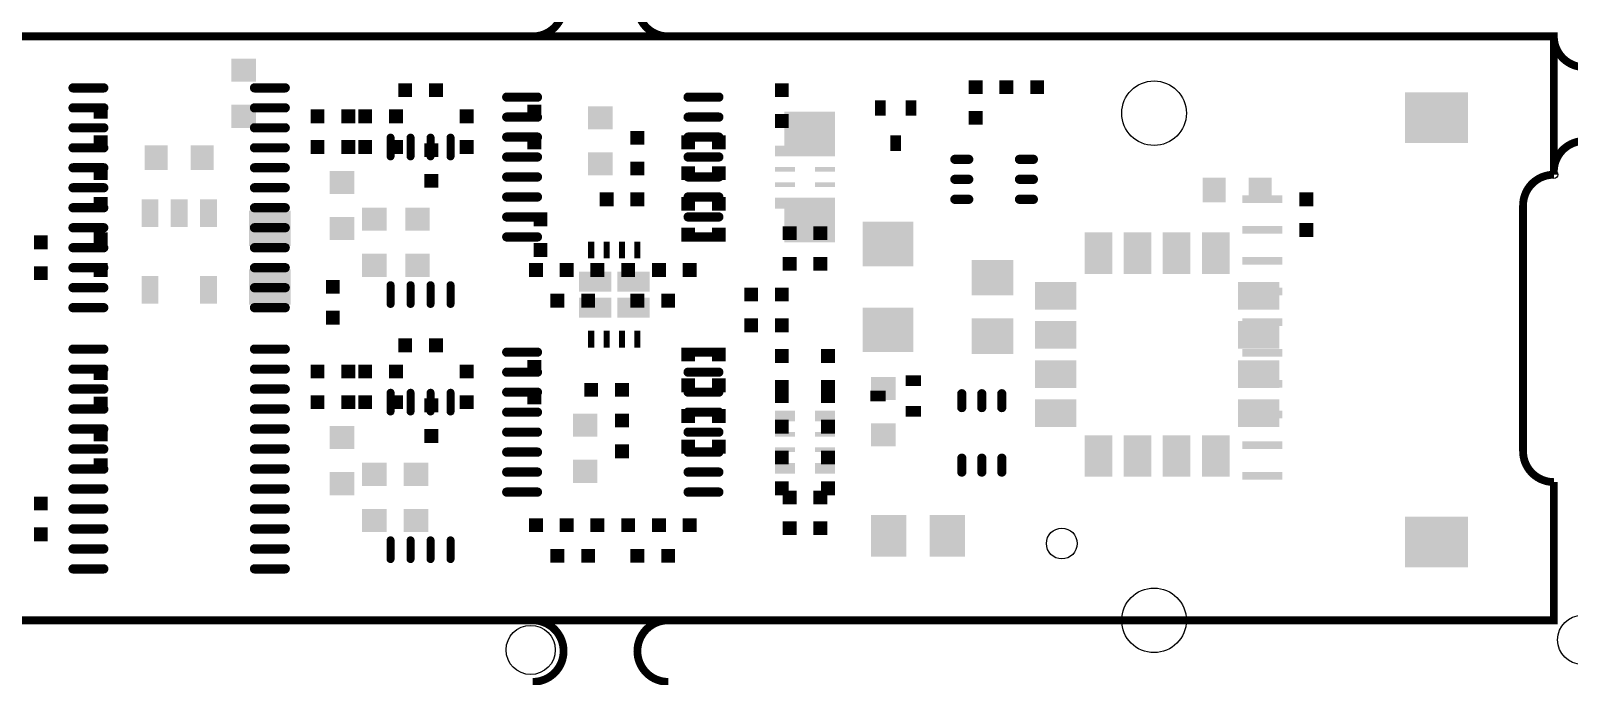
# Model space of a CAD drawing. Header units: inches. Extents: x -27 to 277, y -39 to 189.
# Drawn here: x 200.5 to 250.5, y 63.2 to 84.2 of the extents above; entities that cross this region are included whole.
import ezdxf

# ---------------------------------------------------------------- set-up
doc = ezdxf.new("R2010")
doc.units = ezdxf.units.IN
doc.header["$MEASUREMENT"] = 0
doc.layers.get('0').update_dxf_attribs({"color": 1})
for name, color, linetype in [('11_SPB', 52, 'Continuous'), ('12_SPT', 92, 'Continuous'), ('5_OL', 132, 'Continuous')]:
    doc.layers.add(name, color=color, linetype=linetype)

# ---------------------------------------------------------------- blocks, each defined once
blk = doc.blocks.new('D43ROUND0_254X0_254')
blk.add_circle((0, 0), 0.127)
blk = doc.blocks.new('D44ROUND2_10058X2_10058')
blk.add_circle((0, 0), 1.05)
blk = doc.blocks.new('D47ROUND1_6002X1_6002')
blk.add_circle((0, 0), 0.8)
blk = doc.blocks.new('D174OBLONG0_25999X0_87', base_point=(0.129995, 0.435))
at = {"const_width": 0.129995}
blk.add_lwpolyline([(0.064998, 0.129995, 1), (0.194993, 0.129995), (0.194993, 0.740005, 1), (0.064998, 0.740005), (0.064998, 0.129995)], format="xyb", dxfattribs=at)
blk = doc.blocks.new('D177SQUARE0_45001X0_45001')
blk.add_solid([(-0.225005, -0.225005), (0.225005, -0.225005), (-0.225005, 0.225005), (0.225005, 0.225005)])
blk = doc.blocks.new('D178OBLONG1_3X0_3', base_point=(0.65, 0.15))
at = {"const_width": 0.15}
blk.add_lwpolyline([(0.15, 0.225, 1), (0.15, 0.075), (1.15, 0.075, 1), (1.15, 0.225), (0.15, 0.225)], format="xyb", dxfattribs=at)
blk = doc.blocks.new('D179RECTANGLE0_8X0_75001')
blk.add_solid([(-0.4, -0.375005), (0.4, -0.375005), (-0.4, 0.375005), (0.4, 0.375005)])
blk = doc.blocks.new('D181RECTANGLE0_65001X0_15001')
blk.add_solid([(-0.325005, -0.075005), (0.325005, -0.075005), (-0.325005, 0.075005), (0.325005, 0.075005)])
blk = doc.blocks.new('D182RECTANGLE0_65001X0_35001')
blk.add_solid([(-0.325005, -0.175005), (0.325005, -0.175005), (-0.325005, 0.175005), (0.325005, 0.175005)])
blk = doc.blocks.new('D183OBLONG0_75001X0_3', base_point=(0.375, 0.15))
at = {"const_width": 0.15}
blk.add_lwpolyline([(0.15, 0.225, 1), (0.15, 0.075), (0.60001, 0.075, 1), (0.60001, 0.225), (0.15, 0.225)], format="xyb", dxfattribs=at)
blk = doc.blocks.new('D185RECTANGLE1_15001X1_35001')
blk.add_solid([(-0.575005, -0.675005), (0.575005, -0.675005), (-0.575005, 0.675005), (0.575005, 0.675005)])
blk = doc.blocks.new('D188OBLONG0_3X0_75001', base_point=(0.15, 0.375))
at = {"const_width": 0.15}
blk.add_lwpolyline([(0.075, 0.15, 1), (0.225, 0.15), (0.225, 0.60001, 1), (0.075, 0.60001), (0.075, 0.15)], format="xyb", dxfattribs=at)
blk = doc.blocks.new('D191RECTANGLE1_65001X1_45001')
blk.add_solid([(-0.825005, -0.725005), (0.825005, -0.725005), (-0.825005, 0.725005), (0.825005, 0.725005)])
blk = doc.blocks.new('D192RECTANGLE1_35001X1_15001')
blk.add_solid([(-0.675005, -0.575005), (0.675005, -0.575005), (-0.675005, 0.575005), (0.675005, 0.575005)])
blk = doc.blocks.new('D193RECTANGLE0_5X0_35001')
blk.add_solid([(-0.25, -0.175005), (0.25, -0.175005), (-0.25, 0.175005), (0.25, 0.175005)])
blk = doc.blocks.new('D184RECTANGLE0_75001X0_8')
blk.add_solid([(-0.375005, -0.4), (0.375005, -0.4), (-0.375005, 0.4), (0.375005, 0.4)])
blk = doc.blocks.new('D196RECTANGLE0_9X1_35001')
blk.add_solid([(-0.45, -0.675005), (0.45, -0.675005), (-0.45, 0.675005), (0.45, 0.675005)])
blk = doc.blocks.new('D197RECTANGLE1_35001X0_9')
blk.add_solid([(-0.675005, -0.45), (0.675005, -0.45), (-0.675005, 0.45), (0.675005, 0.45)])
blk = doc.blocks.new('D198RECTANGLE0_35001X0_5')
blk.add_solid([(-0.175005, -0.25), (0.175005, -0.25), (-0.175005, 0.25), (0.175005, 0.25)])
blk = doc.blocks.new('D45ROUND1X1')
blk.add_circle((0, 0), 0.5)
blk = doc.blocks.new('D203RECTANGLE0_2X0_55001')
blk.add_solid([(-0.1, -0.275005), (0.1, -0.275005), (-0.1, 0.275005), (0.1, 0.275005)])
blk = doc.blocks.new('D204RECTANGLE2_05001X1_65001')
blk.add_solid([(-1.025005, -0.825005), (1.025005, -0.825005), (-1.025005, 0.825005), (1.025005, 0.825005)])
blk = doc.blocks.new('D205RECTANGLE1_3X0_25001')
blk.add_solid([(-0.65, -0.125005), (0.65, -0.125005), (-0.65, 0.125005), (0.65, 0.125005)])
blk = doc.blocks.new('D209RECTANGLE0_55001X0_9')
blk.add_solid([(-0.275005, -0.45), (0.275005, -0.45), (-0.275005, 0.45), (0.275005, 0.45)])
blk = doc.blocks.new('D211RECTANGLE1_05001X0_65001')
blk.add_solid([(-0.525005, -0.325005), (0.525005, -0.325005), (-0.525005, 0.325005), (0.525005, 0.325005)])

msp = doc.modelspace()

# ---------------------------------------------------------------- linework, layer by layer
at = {"layer": '5_OL', "const_width": 0.254}
for points in [[(217.79992, 85.0011, -0.414214), (216.79916, 84.00034)], [(221.20098, 84.00034, -0.414214), (220.20022, 85.0011)], [(251.00026, 82.99958, -0.414214), (249.9995, 84.00034)], [(249.9995, 79.60106, -0.414214), (251.00026, 80.59928)], [(248.99874, 78.4987, -0.414214), (249.9995, 79.49946)], [(248.99874, 78.50124, -0.414214), (249.9995, 79.49946)], [(249.9995, 69.49948, -0.414214), (248.99874, 70.50024)], [(249.9995, 69.49948, -0.414214), (248.99874, 70.50024)], [(216.79916, 65.00114, -0.414214), (217.79992, 64.00038)], [(220.20022, 64.00038, -0.414214), (221.20098, 65.00114)], [(217.79992, 64.00038, -0.414214), (216.79916, 62.99962)], [(221.20098, 62.99962, -0.414214), (220.20022, 64.00038)]]:
    msp.add_lwpolyline(points, format="xyb", dxfattribs=at)
for points in [[(249.9995, 79.49946), (249.9995, 84.00034), (158.07944, 84.00034), (158.07944, 81.50098)], [(249.9995, 79.49946), (249.9995, 84.00034), (158.07944, 84.00034), (158.07944, 81.50098)], [(248.99874, 70.50024), (248.99874, 78.50124)], [(248.99874, 70.50024), (248.99874, 78.4987)], [(143.10106, 66.29908), (143.10106, 65.00114), (249.9995, 65.00114), (249.9995, 69.49948)], [(143.10106, 66.29908), (143.10106, 65.00114), (249.9995, 65.00114), (249.9995, 69.49948)]]:
    msp.add_lwpolyline(points, dxfattribs=at)

# ---------------------------------------------------------------- block references
at = {"layer": '11_SPB'}
for name, p in [('D177SQUARE0_45001X0_45001', (231.20096, 82.34934)), ('D177SQUARE0_45001X0_45001', (232.19918, 82.34934)), ('D177SQUARE0_45001X0_45001', (233.19994, 82.34934)), ('D178OBLONG1_3X0_3', (202.3491, 82.32394)), ('D178OBLONG1_3X0_3', (208.24952, 82.32394)), ('D177SQUARE0_45001X0_45001', (212.6488, 82.25028)), ('D177SQUARE0_45001X0_45001', (213.64956, 82.25028)), ('D178OBLONG1_3X0_3', (216.45118, 82.02422)), ('D178OBLONG1_3X0_3', (222.34906, 82.02422)), ('D177SQUARE0_45001X0_45001', (224.89922, 82.25028)), ('D178OBLONG1_3X0_3', (202.3491, 81.6737)), ('D178OBLONG1_3X0_3', (208.24952, 81.6737)), ('D177SQUARE0_45001X0_45001', (209.79892, 81.39938)), ('D177SQUARE0_45001X0_45001', (210.79968, 81.39938)), ('D198RECTANGLE0_35001X0_5', (228.09962, 81.6737)), ('D198RECTANGLE0_35001X0_5', (229.10038, 81.6737)), ('D177SQUARE0_45001X0_45001', (231.20096, 81.35112)), ('D178OBLONG1_3X0_3', (202.3491, 81.026)), ('D178OBLONG1_3X0_3', (208.24952, 81.026)), ('D178OBLONG1_3X0_3', (216.45118, 81.37398)), ('D178OBLONG1_3X0_3', (222.34906, 81.37398)), ('D177SQUARE0_45001X0_45001', (224.89922, 81.24952)), ('D177SQUARE0_45001X0_45001', (209.79892, 80.40116)), ('D177SQUARE0_45001X0_45001', (210.79968, 80.40116)), ('D174OBLONG0_25999X0_87', (212.17382, 80.40116)), ('D174OBLONG0_25999X0_87', (212.82406, 80.40116)), ('D174OBLONG0_25999X0_87', (213.4743, 80.40116)), ('D174OBLONG0_25999X0_87', (214.12454, 80.40116)), ('D178OBLONG1_3X0_3', (216.45118, 80.72374)), ('D178OBLONG1_3X0_3', (222.34906, 80.72374)), ('D198RECTANGLE0_35001X0_5', (228.6, 80.52562)), ('D178OBLONG1_3X0_3', (202.3491, 80.37576)), ('D178OBLONG1_3X0_3', (208.24952, 80.37576)), ('D178OBLONG1_3X0_3', (216.45118, 80.07604)), ('D178OBLONG1_3X0_3', (222.34906, 80.07604)), ('D182RECTANGLE0_65001X0_35001', (225.00082, 80.27416)), ('D182RECTANGLE0_65001X0_35001', (226.29876, 80.27416)), ('D183OBLONG0_75001X0_3', (230.74884, 79.99984)), ('D183OBLONG0_75001X0_3', (232.84942, 79.99984)), ('D178OBLONG1_3X0_3', (202.3491, 79.72552)), ('D178OBLONG1_3X0_3', (208.24952, 79.72552)), ('D179RECTANGLE0_8X0_75001', (210.59902, 79.25054)), ('D178OBLONG1_3X0_3', (216.45118, 79.4258)), ('D178OBLONG1_3X0_3', (222.34906, 79.4258)), ('D181RECTANGLE0_65001X0_15001', (225.00082, 79.67472)), ('D181RECTANGLE0_65001X0_15001', (226.29876, 79.67472)), ('D178OBLONG1_3X0_3', (202.3491, 79.07528)), ('D178OBLONG1_3X0_3', (208.24952, 79.07528)), ('D181RECTANGLE0_65001X0_15001', (225.00082, 79.17434)), ('D181RECTANGLE0_65001X0_15001', (226.29876, 79.17434)), ('D183OBLONG0_75001X0_3', (230.74884, 79.3496)), ('D183OBLONG0_75001X0_3', (232.84942, 79.3496)), ('D184RECTANGLE0_75001X0_8', (238.9505, 78.99908)), ('D184RECTANGLE0_75001X0_8', (240.4491, 78.99908)), ('D178OBLONG1_3X0_3', (202.3491, 78.42504)), ('D178OBLONG1_3X0_3', (208.24952, 78.42504)), ('D178OBLONG1_3X0_3', (216.45118, 78.77556)), ('D178OBLONG1_3X0_3', (222.34906, 78.77556)), ('D182RECTANGLE0_65001X0_35001', (225.00082, 78.5749)), ('D182RECTANGLE0_65001X0_35001', (226.29876, 78.5749)), ('D183OBLONG0_75001X0_3', (230.74884, 78.69936)), ('D183OBLONG0_75001X0_3', (232.84942, 78.69936)), ('D177SQUARE0_45001X0_45001', (241.95024, 78.69936)), ('D179RECTANGLE0_8X0_75001', (210.59902, 77.7494)), ('D178OBLONG1_3X0_3', (216.45118, 78.12532)), ('D178OBLONG1_3X0_3', (222.34906, 78.12532)), ('D178OBLONG1_3X0_3', (202.3491, 77.7748)), ('D178OBLONG1_3X0_3', (208.24952, 77.7748)), ('D178OBLONG1_3X0_3', (216.45118, 77.47508)), ('D178OBLONG1_3X0_3', (222.34906, 77.47508)), ('D177SQUARE0_45001X0_45001', (225.15068, 77.59954)), ('D177SQUARE0_45001X0_45001', (226.1489, 77.59954)), ('D191RECTANGLE1_65001X1_45001', (228.35108, 77.24648)), ('D196RECTANGLE0_9X1_35001', (235.19384, 76.9493)), ('D196RECTANGLE0_9X1_35001', (236.46384, 76.9493)), ('D196RECTANGLE0_9X1_35001', (237.73384, 76.9493)), ('D196RECTANGLE0_9X1_35001', (239.00384, 76.9493)), ('D177SQUARE0_45001X0_45001', (241.95024, 77.70114)), ('D177SQUARE0_45001X0_45001', (200.7997, 77.29982)), ('D178OBLONG1_3X0_3', (202.3491, 77.12456)), ('D178OBLONG1_3X0_3', (208.24952, 77.12456)), ('D178OBLONG1_3X0_3', (202.3491, 76.47432)), ('D178OBLONG1_3X0_3', (208.24952, 76.47432)), ('D177SQUARE0_45001X0_45001', (216.90076, 76.40066)), ('D177SQUARE0_45001X0_45001', (217.89898, 76.40066)), ('D177SQUARE0_45001X0_45001', (218.89974, 76.40066)), ('D177SQUARE0_45001X0_45001', (219.9005, 76.40066)), ('D177SQUARE0_45001X0_45001', (220.90126, 76.40066)), ('D177SQUARE0_45001X0_45001', (221.89948, 76.40066)), ('D177SQUARE0_45001X0_45001', (225.15068, 76.59878)), ('D177SQUARE0_45001X0_45001', (226.1489, 76.59878)), ('D192RECTANGLE1_35001X1_15001', (231.7496, 76.15174)), ('D177SQUARE0_45001X0_45001', (200.7997, 76.29906)), ('D178OBLONG1_3X0_3', (202.3491, 75.82408)), ('D178OBLONG1_3X0_3', (208.24952, 75.82408)), ('D174OBLONG0_25999X0_87', (212.17382, 75.60056)), ('D174OBLONG0_25999X0_87', (212.82406, 75.60056)), ('D174OBLONG0_25999X0_87', (213.4743, 75.60056)), ('D174OBLONG0_25999X0_87', (214.12454, 75.60056)), ('D177SQUARE0_45001X0_45001', (217.59926, 75.3999)), ('D177SQUARE0_45001X0_45001', (218.60002, 75.3999)), ('D177SQUARE0_45001X0_45001', (220.20022, 75.3999)), ('D177SQUARE0_45001X0_45001', (221.20098, 75.3999)), ('D177SQUARE0_45001X0_45001', (223.901, 75.60056)), ('D177SQUARE0_45001X0_45001', (224.89922, 75.60056)), ('D197RECTANGLE1_35001X0_9', (233.79938, 75.55484)), ('D197RECTANGLE1_35001X0_9', (240.40084, 75.55484)), ('D178OBLONG1_3X0_3', (202.3491, 75.17384)), ('D178OBLONG1_3X0_3', (208.24952, 75.17384)), ('D191RECTANGLE1_65001X1_45001', (228.35108, 74.45248)), ('D177SQUARE0_45001X0_45001', (223.901, 74.5998)), ('D177SQUARE0_45001X0_45001', (224.89922, 74.5998)), ('D192RECTANGLE1_35001X1_15001', (231.7496, 74.24674)), ('D197RECTANGLE1_35001X0_9', (233.79938, 74.28484)), ('D197RECTANGLE1_35001X0_9', (240.40084, 74.28484)), ('D177SQUARE0_45001X0_45001', (212.6488, 73.94956)), ('D177SQUARE0_45001X0_45001', (213.64956, 73.94956)), ('D178OBLONG1_3X0_3', (202.3491, 73.8251)), ('D178OBLONG1_3X0_3', (208.24952, 73.8251)), ('D178OBLONG1_3X0_3', (216.45118, 73.72604)), ('D178OBLONG1_3X0_3', (222.34906, 73.72604)), ('D177SQUARE0_45001X0_45001', (224.89922, 73.59904)), ('D177SQUARE0_45001X0_45001', (226.40036, 73.59904)), ('D178OBLONG1_3X0_3', (202.3491, 73.17486)), ('D178OBLONG1_3X0_3', (208.24952, 73.17486)), ('D177SQUARE0_45001X0_45001', (209.79892, 73.09866)), ('D177SQUARE0_45001X0_45001', (210.79968, 73.09866)), ('D178OBLONG1_3X0_3', (216.45118, 73.0758)), ('D178OBLONG1_3X0_3', (222.34906, 73.0758)), ('D197RECTANGLE1_35001X0_9', (233.79938, 73.01484)), ('D197RECTANGLE1_35001X0_9', (240.40084, 73.01484)), ('D178OBLONG1_3X0_3', (202.3491, 72.52462)), ('D178OBLONG1_3X0_3', (208.24952, 72.52462)), ('D178OBLONG1_3X0_3', (216.45118, 72.42556)), ('D178OBLONG1_3X0_3', (222.34906, 72.42556)), ('D177SQUARE0_45001X0_45001', (224.89922, 72.60082)), ('D177SQUARE0_45001X0_45001', (226.40036, 72.60082)), ('D193RECTANGLE0_5X0_35001', (229.17404, 72.79894)), ('D177SQUARE0_45001X0_45001', (209.79892, 72.10044)), ('D177SQUARE0_45001X0_45001', (210.79968, 72.10044)), ('D174OBLONG0_25999X0_87', (212.17382, 72.10044)), ('D174OBLONG0_25999X0_87', (212.82406, 72.10044)), ('D174OBLONG0_25999X0_87', (213.4743, 72.10044)), ('D174OBLONG0_25999X0_87', (214.12454, 72.10044)), ('D193RECTANGLE0_5X0_35001', (228.02596, 72.3011)), ('D188OBLONG0_3X0_75001', (230.74884, 72.1487)), ('D188OBLONG0_3X0_75001', (231.39908, 72.1487)), ('D188OBLONG0_3X0_75001', (232.04932, 72.1487)), ('D197RECTANGLE1_35001X0_9', (233.79938, 71.74484)), ('D197RECTANGLE1_35001X0_9', (240.40084, 71.74484)), ('D178OBLONG1_3X0_3', (202.3491, 71.87438)), ('D178OBLONG1_3X0_3', (208.24952, 71.87438)), ('D178OBLONG1_3X0_3', (216.45118, 71.77532)), ('D178OBLONG1_3X0_3', (222.34906, 71.77532)), ('D182RECTANGLE0_65001X0_35001', (225.00082, 71.65086)), ('D182RECTANGLE0_65001X0_35001', (226.29876, 71.65086)), ('D193RECTANGLE0_5X0_35001', (229.17404, 71.80072)), ('D178OBLONG1_3X0_3', (202.3491, 71.22414)), ('D178OBLONG1_3X0_3', (208.24952, 71.22414)), ('D179RECTANGLE0_8X0_75001', (210.59902, 70.94982)), ('D178OBLONG1_3X0_3', (216.45118, 71.12508)), ('D178OBLONG1_3X0_3', (222.34906, 71.12508)), ('D181RECTANGLE0_65001X0_15001', (225.00082, 71.04888)), ('D181RECTANGLE0_65001X0_15001', (226.29876, 71.04888)), ('D178OBLONG1_3X0_3', (202.3491, 70.5739)), ('D178OBLONG1_3X0_3', (208.24952, 70.5739)), ('D178OBLONG1_3X0_3', (216.45118, 70.47484)), ('D178OBLONG1_3X0_3', (222.34906, 70.47484)), ('D181RECTANGLE0_65001X0_15001', (225.00082, 70.55104)), ('D181RECTANGLE0_65001X0_15001', (226.29876, 70.55104)), ('D196RECTANGLE0_9X1_35001', (235.19384, 70.35038)), ('D196RECTANGLE0_9X1_35001', (236.46384, 70.35038)), ('D196RECTANGLE0_9X1_35001', (237.73384, 70.35038)), ('D196RECTANGLE0_9X1_35001', (239.00384, 70.35038)), ('D178OBLONG1_3X0_3', (202.3491, 69.92366)), ('D178OBLONG1_3X0_3', (208.24952, 69.92366)), ('D182RECTANGLE0_65001X0_35001', (225.00082, 69.94906)), ('D182RECTANGLE0_65001X0_35001', (226.29876, 69.94906)), ('D188OBLONG0_3X0_75001', (230.74884, 70.05066)), ('D188OBLONG0_3X0_75001', (231.39908, 70.05066)), ('D188OBLONG0_3X0_75001', (232.04932, 70.05066)), ('D179RECTANGLE0_8X0_75001', (210.59902, 69.44868)), ('D178OBLONG1_3X0_3', (216.45118, 69.8246)), ('D178OBLONG1_3X0_3', (222.34906, 69.8246)), ('D178OBLONG1_3X0_3', (202.3491, 69.27596)), ('D178OBLONG1_3X0_3', (208.24952, 69.27596)), ('D178OBLONG1_3X0_3', (216.45118, 69.17436)), ('D178OBLONG1_3X0_3', (222.34906, 69.17436)), ('D177SQUARE0_45001X0_45001', (225.15068, 68.9991)), ('D177SQUARE0_45001X0_45001', (226.1489, 68.9991)), ('D177SQUARE0_45001X0_45001', (200.7997, 68.80098)), ('D178OBLONG1_3X0_3', (202.3491, 68.62572)), ('D178OBLONG1_3X0_3', (208.24952, 68.62572)), ('D178OBLONG1_3X0_3', (202.3491, 67.97548)), ('D178OBLONG1_3X0_3', (208.24952, 67.97548)), ('D177SQUARE0_45001X0_45001', (216.90076, 68.09994)), ('D177SQUARE0_45001X0_45001', (217.89898, 68.09994)), ('D177SQUARE0_45001X0_45001', (218.89974, 68.09994)), ('D177SQUARE0_45001X0_45001', (219.9005, 68.09994)), ('D177SQUARE0_45001X0_45001', (220.90126, 68.09994)), ('D177SQUARE0_45001X0_45001', (221.89948, 68.09994)), ('D177SQUARE0_45001X0_45001', (225.15068, 68.00088)), ('D177SQUARE0_45001X0_45001', (226.1489, 68.00088)), ('D185RECTANGLE1_15001X1_35001', (228.3714, 67.74942)), ('D185RECTANGLE1_15001X1_35001', (230.2764, 67.74942)), ('D177SQUARE0_45001X0_45001', (200.7997, 67.80022)), ('D174OBLONG0_25999X0_87', (212.17382, 67.29984)), ('D174OBLONG0_25999X0_87', (212.82406, 67.29984)), ('D174OBLONG0_25999X0_87', (213.4743, 67.29984)), ('D174OBLONG0_25999X0_87', (214.12454, 67.29984)), ('D45ROUND1X1', (234.00004, 67.5005)), ('D178OBLONG1_3X0_3', (202.3491, 67.32524)), ('D178OBLONG1_3X0_3', (208.24952, 67.32524)), ('D177SQUARE0_45001X0_45001', (217.59926, 67.09918)), ('D177SQUARE0_45001X0_45001', (218.60002, 67.09918)), ('D177SQUARE0_45001X0_45001', (220.20022, 67.09918)), ('D177SQUARE0_45001X0_45001', (221.20098, 67.09918)), ('D178OBLONG1_3X0_3', (202.3491, 66.675)), ('D178OBLONG1_3X0_3', (208.24952, 66.675))]:
    msp.add_blockref(name, p, dxfattribs=at)
at = {"layer": '12_SPT'}
for name, p in [('D179RECTANGLE0_8X0_75001', (207.40116, 82.90052)), ('D204RECTANGLE2_05001X1_65001', (246.17934, 81.35112)), ('D177SQUARE0_45001X0_45001', (202.75042, 81.54924)), ('D179RECTANGLE0_8X0_75001', (207.40116, 81.39938)), ('D177SQUARE0_45001X0_45001', (211.35086, 81.39938)), ('D177SQUARE0_45001X0_45001', (212.34908, 81.39938)), ('D177SQUARE0_45001X0_45001', (214.65032, 81.39938)), ('D177SQUARE0_45001X0_45001', (216.84996, 81.54924)), ('D179RECTANGLE0_8X0_75001', (218.9988, 81.35112)), ('D191RECTANGLE1_65001X1_45001', (225.80092, 80.8228)), ('D177SQUARE0_45001X0_45001', (202.75042, 80.55102)), ('D177SQUARE0_45001X0_45001', (211.35086, 80.40116)), ('D177SQUARE0_45001X0_45001', (212.34908, 80.40116)), ('D177SQUARE0_45001X0_45001', (214.65032, 80.40116)), ('D177SQUARE0_45001X0_45001', (216.84996, 80.55102)), ('D177SQUARE0_45001X0_45001', (220.20022, 80.70088)), ('D177SQUARE0_45001X0_45001', (221.85122, 80.55102)), ('D177SQUARE0_45001X0_45001', (222.84944, 80.55102)), ('D184RECTANGLE0_75001X0_8', (204.54874, 80.05064)), ('D184RECTANGLE0_75001X0_8', (206.04988, 80.05064)), ('D177SQUARE0_45001X0_45001', (213.4997, 80.29956)), ('D179RECTANGLE0_8X0_75001', (218.9988, 79.84998)), ('D177SQUARE0_45001X0_45001', (202.75042, 79.55026)), ('D177SQUARE0_45001X0_45001', (220.20022, 79.70012)), ('D177SQUARE0_45001X0_45001', (221.85122, 79.55026)), ('D177SQUARE0_45001X0_45001', (222.84944, 79.55026)), ('D177SQUARE0_45001X0_45001', (213.4997, 79.2988)), ('D177SQUARE0_45001X0_45001', (202.75042, 78.5495)), ('D209RECTANGLE0_55001X0_9', (204.35062, 78.24978)), ('D209RECTANGLE0_55001X0_9', (205.30058, 78.24978)), ('D209RECTANGLE0_55001X0_9', (206.25054, 78.24978)), ('D177SQUARE0_45001X0_45001', (219.19946, 78.69936)), ('D177SQUARE0_45001X0_45001', (220.20022, 78.69936)), ('D177SQUARE0_45001X0_45001', (221.85122, 78.5495)), ('D177SQUARE0_45001X0_45001', (222.84944, 78.5495)), ('D191RECTANGLE1_65001X1_45001', (225.80092, 78.0288)), ('D205RECTANGLE1_3X0_25001', (240.52022, 78.69936)), ('D192RECTANGLE1_35001X1_15001', (208.24952, 77.75194)), ('D179RECTANGLE0_8X0_75001', (211.65058, 78.04912)), ('D179RECTANGLE0_8X0_75001', (213.05012, 78.04912)), ('D177SQUARE0_45001X0_45001', (217.05062, 78.04912)), ('D177SQUARE0_45001X0_45001', (202.75042, 77.39888)), ('D177SQUARE0_45001X0_45001', (221.85122, 77.54874)), ('D177SQUARE0_45001X0_45001', (222.84944, 77.54874)), ('D205RECTANGLE1_3X0_25001', (240.52022, 77.70114)), ('D177SQUARE0_45001X0_45001', (217.05062, 77.0509)), ('D203RECTANGLE0_2X0_55001', (218.69908, 77.0509)), ('D203RECTANGLE0_2X0_55001', (219.19946, 77.0509)), ('D203RECTANGLE0_2X0_55001', (219.69984, 77.0509)), ('D203RECTANGLE0_2X0_55001', (220.20022, 77.0509)), ('D177SQUARE0_45001X0_45001', (202.75042, 76.40066)), ('D179RECTANGLE0_8X0_75001', (211.65058, 76.55052)), ('D179RECTANGLE0_8X0_75001', (213.05012, 76.55052)), ('D205RECTANGLE1_3X0_25001', (240.52022, 76.70038)), ('D209RECTANGLE0_55001X0_9', (204.35062, 75.75042)), ('D209RECTANGLE0_55001X0_9', (206.25054, 75.75042)), ('D192RECTANGLE1_35001X1_15001', (208.24952, 75.84694)), ('D177SQUARE0_45001X0_45001', (210.2993, 75.84948)), ('D211RECTANGLE1_05001X0_65001', (218.82608, 76.02474)), ('D211RECTANGLE1_05001X0_65001', (220.07576, 76.02474)), ('D205RECTANGLE1_3X0_25001', (240.52022, 75.69962)), ('D177SQUARE0_45001X0_45001', (210.2993, 74.84872)), ('D211RECTANGLE1_05001X0_65001', (218.82608, 75.17384)), ('D211RECTANGLE1_05001X0_65001', (220.07576, 75.17384)), ('D205RECTANGLE1_3X0_25001', (240.52022, 74.69886)), ('D203RECTANGLE0_2X0_55001', (218.69908, 74.15022)), ('D203RECTANGLE0_2X0_55001', (219.19946, 74.15022)), ('D203RECTANGLE0_2X0_55001', (219.69984, 74.15022)), ('D203RECTANGLE0_2X0_55001', (220.20022, 74.15022)), ('D177SQUARE0_45001X0_45001', (221.85122, 73.64984)), ('D177SQUARE0_45001X0_45001', (222.84944, 73.64984)), ('D205RECTANGLE1_3X0_25001', (240.52022, 73.70064)), ('D177SQUARE0_45001X0_45001', (202.75042, 73.0504)), ('D177SQUARE0_45001X0_45001', (211.35086, 73.09866)), ('D177SQUARE0_45001X0_45001', (212.34908, 73.09866)), ('D177SQUARE0_45001X0_45001', (214.65032, 73.09866)), ('D177SQUARE0_45001X0_45001', (216.84996, 73.25106)), ('D177SQUARE0_45001X0_45001', (218.69908, 72.49922)), ('D177SQUARE0_45001X0_45001', (219.69984, 72.49922)), ('D177SQUARE0_45001X0_45001', (221.85122, 72.64908)), ('D177SQUARE0_45001X0_45001', (222.84944, 72.64908)), ('D179RECTANGLE0_8X0_75001', (228.20122, 72.53986)), ('D205RECTANGLE1_3X0_25001', (240.52022, 72.69988)), ('D177SQUARE0_45001X0_45001', (202.75042, 72.04964)), ('D177SQUARE0_45001X0_45001', (211.35086, 72.10044)), ('D177SQUARE0_45001X0_45001', (212.34908, 72.10044)), ('D177SQUARE0_45001X0_45001', (213.4997, 71.99884)), ('D177SQUARE0_45001X0_45001', (214.65032, 72.10044)), ('D177SQUARE0_45001X0_45001', (216.84996, 72.2503)), ('D177SQUARE0_45001X0_45001', (224.89922, 72.3011)), ('D177SQUARE0_45001X0_45001', (226.40036, 72.3011)), ('D179RECTANGLE0_8X0_75001', (218.50096, 71.35114)), ('D177SQUARE0_45001X0_45001', (219.69984, 71.501)), ('D177SQUARE0_45001X0_45001', (221.85122, 71.65086)), ('D177SQUARE0_45001X0_45001', (222.84944, 71.65086)), ('D205RECTANGLE1_3X0_25001', (240.52022, 71.69912)), ('D177SQUARE0_45001X0_45001', (202.75042, 71.04888)), ('D177SQUARE0_45001X0_45001', (213.4997, 71.00062)), ('D177SQUARE0_45001X0_45001', (224.89922, 71.30034)), ('D177SQUARE0_45001X0_45001', (226.40036, 71.30034)), ('D179RECTANGLE0_8X0_75001', (228.20122, 71.03872)), ('D177SQUARE0_45001X0_45001', (219.69984, 70.50024)), ('D177SQUARE0_45001X0_45001', (221.85122, 70.6501)), ('D177SQUARE0_45001X0_45001', (222.84944, 70.6501)), ('D205RECTANGLE1_3X0_25001', (240.52022, 70.7009)), ('D177SQUARE0_45001X0_45001', (202.75042, 70.05066)), ('D179RECTANGLE0_8X0_75001', (211.65058, 69.75094)), ('D179RECTANGLE0_8X0_75001', (212.99932, 69.75094)), ('D179RECTANGLE0_8X0_75001', (218.50096, 69.85)), ('D177SQUARE0_45001X0_45001', (224.89922, 70.29958)), ('D177SQUARE0_45001X0_45001', (226.40036, 70.29958)), ('D205RECTANGLE1_3X0_25001', (240.52022, 69.70014)), ('D177SQUARE0_45001X0_45001', (224.89922, 69.29882)), ('D177SQUARE0_45001X0_45001', (226.40036, 69.29882)), ('D179RECTANGLE0_8X0_75001', (211.65058, 68.2498)), ('D179RECTANGLE0_8X0_75001', (212.99932, 68.2498)), ('D204RECTANGLE2_05001X1_65001', (246.17934, 67.54876)), ('D45ROUND1X1', (234.00004, 67.5005))]:
    msp.add_blockref(name, p, dxfattribs=at)
at = {"layer": '5_OL'}
for name, p in [('D44ROUND2_10058X2_10058', (236.99978, 81.50098)), ('D43ROUND0_254X0_254', (249.9995, 79.49946)), ('D43ROUND0_254X0_254', (249.9995, 79.49946)), ('D44ROUND2_10058X2_10058', (236.99978, 65.00114)), ('D47ROUND1_6002X1_6002', (250.91898, 64.36868)), ('D47ROUND1_6002X1_6002', (216.73058, 64.03848))]:
    msp.add_blockref(name, p, dxfattribs=at)

doc.saveas('drawing.dxf')
